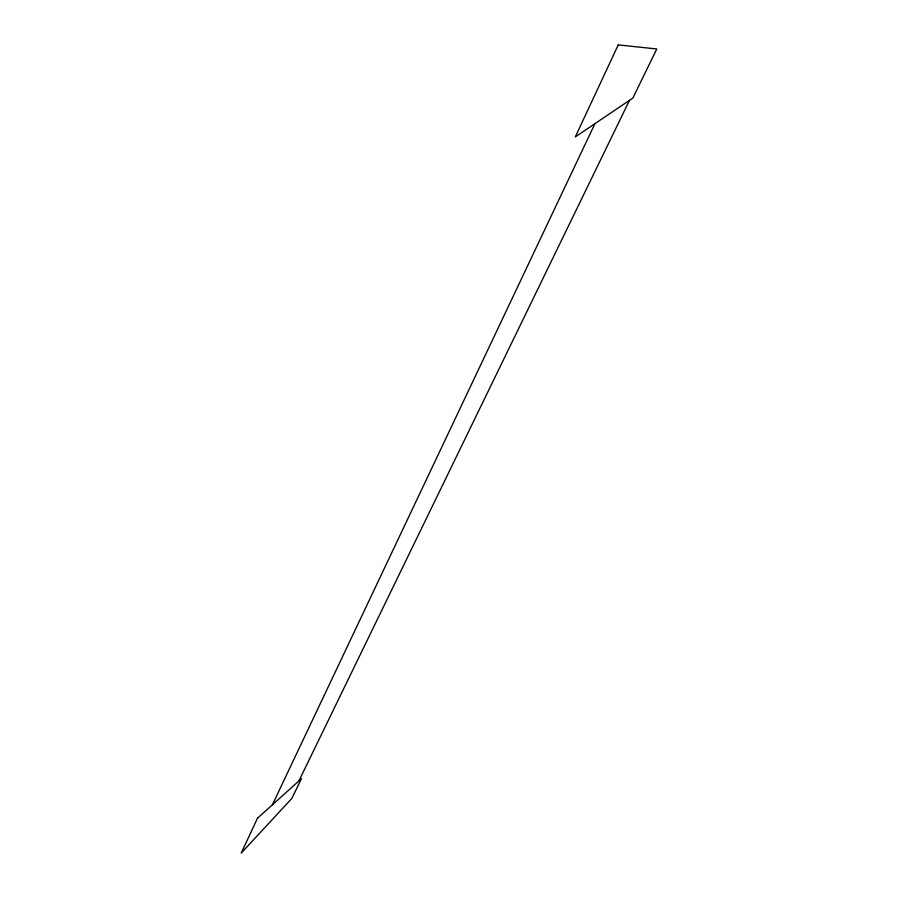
<?xml version="1.0" encoding="UTF-8"?>
<svg xmlns="http://www.w3.org/2000/svg" width="898" height="898" viewBox="0 0 898 898"><rect width="100%" height="100%" fill="white"/><g stroke="black" fill="none" stroke-linecap="round" stroke-linejoin="round"><path stroke-width="1.35" d="M272.363 804.844L594.925 123.677M298.866 780.991L629.487 100.352M257.49 818.224L241.214 853.1L291.861 798.401L301.481 778.645L257.49 818.224M618.228 44.9L575.315 136.911L632.865 98.062L656.786 48.963L618.228 44.9"/></g></svg>
